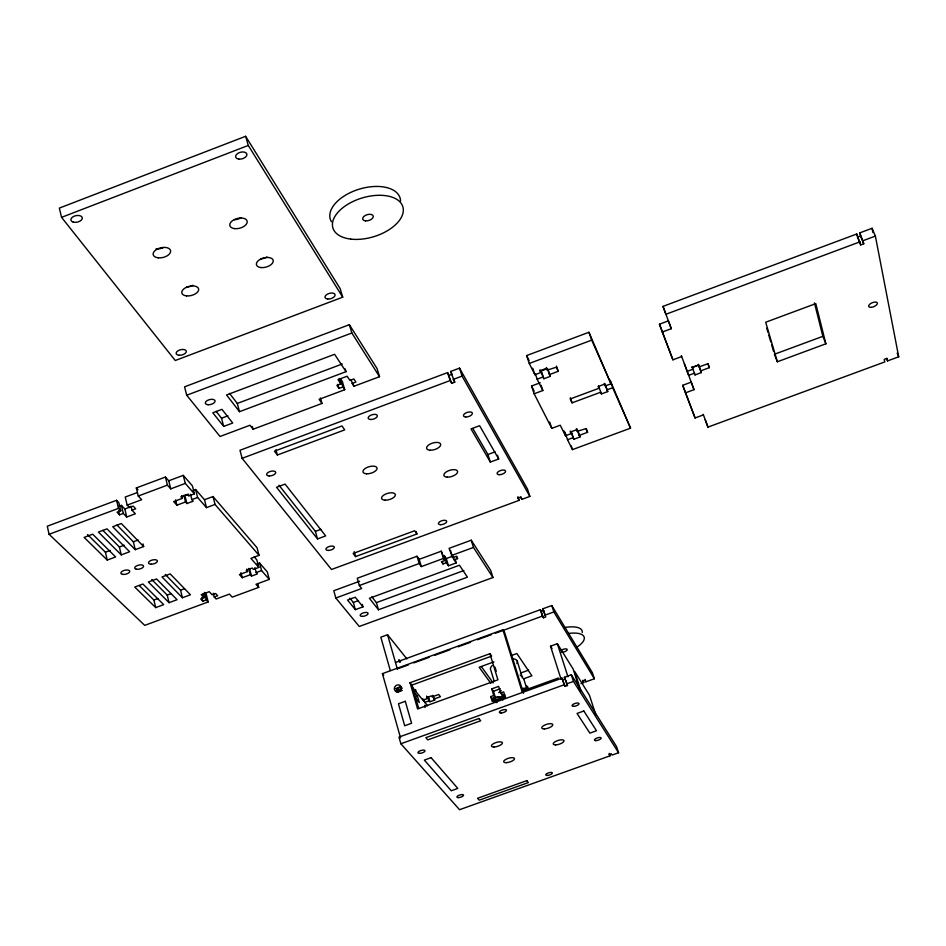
<?xml version="1.0" encoding="UTF-8"?>
<svg xmlns="http://www.w3.org/2000/svg" width="946" height="946" viewBox="0 0 946 946"><rect width="100%" height="100%" fill="white"/><g stroke="black" fill="none" stroke-linecap="round" stroke-linejoin="round"><path stroke-width="1.42" d="M245.641 136.295L59.35 208.096L61.549 217.344L175.258 360.509L342.712 297.174L340.182 288.696L245.641 136.295L248.266 145.459L342.712 297.174M61.549 217.344L248.266 145.459M350.777 379.464L353.816 386.323L379.512 376.697L377.076 368.585L349.37 324.679L184.565 386.831L186.717 395.227L220.04 436.473L249.992 425.239L253.09 429.248L321.983 403.445L320.434 398.03M186.717 395.227L351.853 333.004L379.512 376.697M229.523 393.359L237.292 403.445L342.251 363.997M216.09 411.356L221.53 418.203L227.962 415.791M346.035 371.672L334.6 354.301L226.555 394.955L239.492 411.676L346.035 371.672L345.243 368.94M223.682 426.41L232.716 423.028L221.955 409.346L212.815 412.787L223.682 426.41L221.53 418.203M339.247 378.435L340.832 383.863L336.882 385.341L338.952 388.416L342.89 386.938L344.746 389.728L319.121 399.33L321.983 403.445M351.971 383.532L355.909 382.066L353.875 378.968L349.937 380.446L347.135 376.224L338.006 379.642L340.832 383.863M137.099 492.63L125.239 497.052L127.166 505.129L141.675 499.701L138.258 496.035L136.319 487.947L165.42 477.056L168.743 480.793L170.741 488.846L185.286 483.406L194.415 493.836L188.656 495.988L187.261 494.415L180.899 496.78L182.306 498.365L173.662 501.581L176.914 505.188L185.522 501.971L186.918 503.532L193.232 501.179L191.849 499.618L190.513 494.309M453.867 379.535L454.707 382.184L451.727 383.296L447.635 372.582L239.988 450.261L242.117 458.313L331.502 569.492L519.118 500.351L517.935 496.674M454.707 382.184L450.615 371.471L459.531 368.136L527.466 489.047L529.855 496.402L521.802 499.37L520.525 497.135L517.829 498.128L519.118 500.351M449.22 375.337L452.188 374.238M131.009 506.169L131.967 510.19L135.361 513.784L126.729 517.001L123.299 513.43L119.551 514.825L117.02 512.188L120.769 510.781L118.877 502.728L116.559 500.304L47.3 526.201L49.074 534.301L144.726 625.365L208.203 601.94L206.323 594.443L204.395 592.409L206.263 599.93L208.203 601.94M168.743 480.793L183.264 475.365L192.405 485.854L194.415 493.836M138.258 496.035L167.418 485.132L170.741 488.846M242.117 458.313L450.154 380.552L451.727 383.296M453.134 379.441L462.074 376.094L529.855 496.402M118.912 506.311L121.407 505.377L124.837 508.983L126.729 517.001M539.953 369.898L540.828 372.511L534.904 374.722L529.252 363.453L526.615 355.566L588.968 332.271L610.986 383.816L605.239 385.944L604.47 384.242M49.074 534.301L118.463 508.38L120.769 510.781M860.068 241.798L665.901 314.273L662.992 306.386L856.792 233.981L860.706 244.908L863.769 243.761L859.843 232.846L872.07 228.282L875.381 236.086L898.7 356.796L887.561 360.899L886.544 358.463M124.837 508.983L130.986 506.678M859.843 232.846L860.482 235.956L857.431 237.103L860.706 244.908M277.379 455.014L344.699 429.874L341.979 425.96L274.435 451.183L277.379 455.014L275.925 449.681M131.967 510.19L135.716 508.794L133.22 506.134L129.448 507.541L127.166 505.129M529.252 363.453L591.723 340.134L610.986 383.816M193.291 490.359L195.586 489.508L204.478 499.725L206.5 507.635L215.049 504.455L259.05 555.361L250.903 558.377L258.814 567.423L253.422 569.409L252.215 568.038L246.291 570.237L247.509 571.597L239.433 574.589L242.247 577.71L250.3 574.742L251.506 576.09L257.395 573.915L256.2 572.555L254.888 567.529M863.13 240.662L875.381 236.086M188.703 494.167L184.919 495.574L186.918 503.532M659.457 324.206L668.384 320.871L671.282 328.7L662.33 332.034L659.457 324.206L672.913 359.823L681.664 356.571M191.849 499.618L197.596 497.478L206.5 507.635M547.675 368.55L541.242 370.938L543.867 378.743L550.312 376.342L548.112 369.851M204.478 499.725L213.016 496.544L257.052 547.746L259.05 555.361M535.389 373.966L537.139 379.18L543.004 376.993L543.867 378.743M547.687 369.378L549.449 374.592L558.246 371.305L556.485 366.102M570.284 431.128L571.136 433.635L565.507 435.716L560.233 425.215L551.778 428.349L534.135 393.773L531.546 386.015L540.237 382.775M87.552 534.561L105.42 552.192L110.209 550.418M102.795 530.316L119.385 547.001L124.174 545.215M116.997 525.018L133.362 541.798L138.163 540.012M534.135 393.773L542.838 390.532L541.1 385.365M107.241 560.079L115.625 556.958L92.696 534.206L84.123 537.399L107.241 560.079L105.42 552.192M121.23 554.876L129.626 551.743L106.993 528.861L98.419 532.066L121.23 554.876L119.385 547.001M143.638 546.54L121.313 523.528L112.728 526.733L135.231 549.661L143.638 546.54L143.012 543.915M572.058 402.842L600.686 392.223L601.455 393.903L607.746 391.573L605.073 383.934L598.132 386.595L598.913 388.298L570.19 398.964L572.058 402.842L570.32 397.746M605.204 384.786L606.989 389.882L612.724 387.742L630.544 428.16L572.472 449.622L567.517 439.724L564.975 432.216M692.224 367.32L698.526 364.99L701.353 372.582L695.038 374.923L691.999 366.681M687.174 371.364L692.945 369.224L692.306 367.497L698.668 365.132L699.295 366.871L707.951 363.666L709.358 367.663L700.726 370.867L701.353 372.582M472.87 428.573L487.923 454.518L495.065 451.869M682.728 385.294L691.219 382.137L694.009 389.681L685.495 392.838L682.728 385.294L695.073 417.978L703.41 414.904M814.447 302.909L822.854 336.327L774.419 354.265L777.352 361.774L825.87 343.812L815.795 303.619L765.692 322.231L777.352 361.774M577.427 429.484L570.343 432.038L571.136 433.635M498.684 458.999L479.622 425.7L471.025 428.893L490.335 462.086L498.684 458.999L497.466 455.215M278.952 485.203L315.408 531.356L320.848 529.346M567.517 439.724L573.087 437.667L573.867 439.251L579.981 436.981L577.852 430.737M577.084 429.141L579.212 435.397L587.572 432.31L586.284 428.55M317.513 538.924L325.672 535.909L285.089 484.104L276.528 487.296L317.513 538.924L315.408 531.356M139.216 585.539L153.891 600.024L157.887 598.546M151.703 579.496L167.217 595.093L171.226 593.615M165.254 574.47L180.568 590.162L184.576 588.684M256.91 564.029L259.594 563.036L267.316 571.916L269.291 579.401L255.988 584.309L258.719 587.371L232.231 597.139L229.417 594.112L216.149 599.007L214.234 596.997L213.299 593.237M155.7 607.604L163.705 604.648L142.917 584.025L134.734 587.052L155.7 607.604L153.891 600.024M169.05 602.673L177.068 599.717L156.551 578.964L148.368 582.003L169.05 602.673L167.217 595.093M182.412 597.742L190.442 594.774L170.197 573.915L162.014 576.942L182.412 597.742L180.568 590.162M256.2 572.555L261.569 570.568L269.291 579.401M203.201 593.946L204.135 597.706L200.682 598.984L202.811 601.207L206.263 599.93M214.234 596.997L217.698 595.72L215.593 593.485L212.129 594.762L209.232 591.711L201.214 594.667L204.135 597.706M416.902 533.982L414.655 530.753L353.154 553.434L355.578 556.591L416.902 533.982L416.169 531.522M703.209 414.289L707.951 427.107L884.77 361.928L884.238 359.35L887.029 358.321L887.561 360.899M455.144 559.299L456.232 562.905L448.475 565.755L446.406 562.728L443.035 563.958L441.498 561.735L444.88 560.493L443.485 558.447L421.36 566.583L419.208 559.323L417.032 556.26L357.281 578.243L359.338 585.527L361.679 588.507L335.818 598.014L333.796 590.73L359.622 581.234M419.208 559.323L441.285 551.199L444.88 560.493M335.818 598.014L359.255 626.477L492.949 577.533L490.738 570.462L471.226 540.201L449.09 548.337L452.673 557.62L456.055 556.378L457.557 558.625L454.186 559.866L453.087 556.26M359.338 585.527L419.196 563.532L421.36 566.583M451.301 555.574L473.461 547.438L492.949 577.533M446.406 562.728L444.218 555.503L446.287 558.542L452.744 556.177M349.854 598.168L353.331 602.46L358.428 600.592M362.992 606.847L355.258 597.21L347.537 600.036L355.353 609.65L362.992 606.847L362.318 604.447M371.884 596.855L376.413 602.626L463.895 570.544M378.459 609.768L467.442 577.166L459.425 565.247L369.401 598.286L378.459 609.768L376.413 602.626M406.886 658.901L387.553 634.742L380.836 637.202L390.32 670.584M395.487 662.472L540.379 609.685L543.477 617.773L545.747 616.946L542.661 608.857L551.778 605.535L592.397 672.712L594.372 678.755L585.87 681.818L584.959 680.363L582.831 681.132L583.741 682.586L580.974 683.591M541.431 611.376L543.702 610.548L545.345 615.669M400.56 737.915L382.409 673.647L502.905 629.776L504.573 632.271L523.528 693.312M398.704 668.42L408.376 664.896M413.91 662.886L429.106 657.352M434.64 655.342L449.835 649.807M458.136 646.78L470.564 642.263M477.482 639.744L491.293 634.707M495.444 633.205L542.425 616.094L543.477 617.773M544.719 615.267L553.848 611.944L594.372 678.755M410.044 682.728L489.933 653.698L491.636 656.122L411.959 685.07L410.044 682.728L417.588 708.944L497.927 679.831L489.933 653.698M395.463 688.664L400.903 686.69M396.764 690.213L402.192 688.239M402.251 690.438L398.183 691.916L397.391 689.102M493.966 661.857L479.149 667.237L490.879 683.379M511.479 655.495L516.871 653.544L531.9 675.811L523.717 678.779M561.073 679.263L550.513 646.201L557.348 643.718L573.146 669.047L579.827 689.764M414.833 697.19L417.47 696.232L419.303 702.571L414.845 697.178M426.599 696.102L427.32 698.609L422.957 700.194L411.794 686.571M424.033 699.898L424.766 702.393L429.117 700.82L429.886 701.766L434.675 700.028L433.954 697.533M432.819 695.334L433.907 699.082L440.446 696.705L438.672 694.494L432.121 696.871L431.352 695.901L426.54 697.651L427.32 698.609M520.43 673.103L528.613 670.146M493.753 695.487L490.749 696.575L492.476 698.905L495.468 697.817L493.753 695.487L491.743 688.889L498.66 686.382L500.671 692.98L502.373 695.322L504.372 694.601M491.743 688.889L493.457 691.242L500.351 688.747M500.671 692.98L503.674 691.893L505.164 696.741L502.16 697.829L502.834 700.04M496.934 702.665L495.231 700.336L492.227 701.424L490.749 696.575M493.162 701.589L505.637 697.072M522.287 691.053L558.353 678.01M565.791 680.233L567.482 685.531L565.152 686.37L562.007 678.152L398.976 737.088L400.868 743.769L459.555 809.705L609.969 755.842L609.165 753.359M567.482 685.531L564.336 677.301L571.325 674.782L616.544 746.571L618.566 752.756L612.109 755.074L611.246 753.714L609.094 754.494L609.969 755.842M563.036 679.748L565.365 678.909L564.336 677.301M400.868 743.769L564.135 684.786L565.152 686.37M566.465 683.946L573.465 681.416L618.566 752.756M540.828 372.511L539.953 370.737L546.433 368.325L547.308 370.099L556.283 367.214L558.246 371.305M576.492 429.756L577.285 431.364L585.799 428.621L587.572 432.31M520.134 675.101L522.76 677.111M136.319 487.947L138.021 489.792M254.19 556.827L256.827 559.866L258.814 567.423M382.409 673.647L383.721 675.219M413.012 690.805L417.47 696.232M424.766 702.393L427.568 705.811M400.655 661.94L398.869 659.729L399.59 662.271M433.907 699.082L434.675 700.028M162.83 248.1L162.7 247.923A8.904 4.99 -13.4 0 1 156.031 248.893M481.431 666.729L493.197 682.965M454.186 559.866L456.232 562.905M550.513 646.201L552.038 648.601M542.661 608.857L543.702 610.548M450.615 371.471L451.656 373.315M425.641 706.437L424.872 705.29L425.073 707.513M531.546 386.015L534.171 391.159M526.615 355.566L529.133 360.592M537.139 379.18L542.838 390.532M549.449 374.592L550.312 376.342M579.212 435.397L579.981 436.981M606.989 389.882L607.746 391.573M860.482 235.956L863.769 243.761M897.175 353.142L898.7 356.796M822.854 336.327L825.87 343.812M422.625 698.775L424.068 701.471L423.855 699.271M662.33 332.034L672.913 359.823M685.495 392.838L695.073 417.978M707.939 363.867L709.358 367.663M698.349 364.328L700.726 370.867M662.992 306.386L671.282 328.7M681.345 355.625L694.009 389.681M705.231 419.74L707.951 427.107M684.36 363.737L688.664 375.337L694.411 373.209L695.038 374.923M630.544 428.16L610.04 380.103L612.724 387.742M588.968 332.271L591.723 340.134M604.34 383.39L605.239 385.944M598.463 385.85L601.455 393.903M576.421 428.845L577.285 431.364M571.325 431.743L573.867 439.251M570.958 431.411L573.087 437.667M546.421 367.486L547.308 370.099M571.218 445.885L572.472 449.622M563.804 430.702L565.507 435.716M540.805 370.477L543.004 376.993M532.716 368.195L534.904 374.722M549.661 422.034L551.778 428.349M585.077 679.405L585.87 681.818M595.803 714.798L589.453 695.215L574.577 671.353L581.045 691.408M582.961 680.174L583.741 682.586M521.01 496.91L521.802 499.37M551.778 605.535L553.848 611.944M571.325 674.782L573.465 681.416M557.348 643.718L567.955 676.78M540.379 609.685L542.425 616.094M562.007 678.152L564.135 684.786M487.923 454.518L490.335 462.086M459.531 368.136L462.074 376.094M447.635 372.582L450.154 380.552M523.753 678.885L527.123 689.693M517.048 660.568L522.547 678.199M502.905 629.776L522.322 692.354M471.226 540.201L473.461 547.438M495.006 667.107L496.26 671.222M501.569 692.697L502.373 695.322M456.823 556.224L457.557 558.625M494.096 680.966L490.785 670.099A14.06 5.38 -17.3 0 1 492.31 665.464M493.457 691.242L495.468 697.817M450.473 550.395L452.673 557.62M495.231 700.336L495.893 702.547M492.476 698.905L493.209 701.329M446.287 558.542L448.475 565.755M441.285 551.199L443.485 558.447M442.302 561.557L443.035 563.958M349.37 324.679L351.853 333.004M417.032 556.26L419.196 563.532M766.733 328.25L767.951 332.353M768.755 335.097L770.777 341.944M771.593 344.675L773.615 351.522M353.012 383.615L353.816 386.323M344.746 389.728L342.381 381.605L340.513 378.802L342.89 386.938M337.769 384.348L338.952 388.416M428.443 696.776L429.886 701.766M428.03 697.06L429.117 700.82M415.531 689.492L416.252 692.023M411.959 685.07L418.7 708.471M387.553 634.742L397.497 669.508M354.182 551.648L355.578 556.591M353.331 602.46L355.353 609.65M252.357 426.54L253.09 429.248M237.292 403.445L239.492 411.676M259.594 563.036L261.569 570.568M257.75 583.635L258.719 587.371M249.543 568.558L251.506 576.09M248.656 568.451L250.3 574.742M246.847 569.078L247.509 571.597M240.946 572.685L242.247 577.71M213.016 496.544L215.049 504.455M195.586 489.508L197.596 497.478M183.264 475.365L185.286 483.406M183.867 495.337L185.522 501.971M181.644 495.692L182.306 498.365M201.876 597.446L202.811 601.207M175.589 499.878L176.914 505.188M165.42 477.056L167.418 485.132M133.362 541.798L135.231 549.661M121.407 505.377L123.299 513.43M116.559 500.304L118.463 508.38M118.605 510.805L119.551 514.825M856.792 233.981L857.218 236.062M872.07 228.282L872.91 232.61M331.419 221.719A36.468 20.292 -16.9 0 1 359.527 189.07A36.468 20.292 -16.9 0 1 400.56 201.001M192.795 285.266A8.644 4.706 -13.8 0 1 186.492 287.158M240.911 217.828A8.904 5.037 -14.7 0 1 234.419 219.768M267.032 256.993A8.632 4.754 -15.1 0 1 260.729 258.885M568.664 633.453A23.473 9.011 -17.8 0 1 583.812 636.315A23.473 9.011 -17.8 0 1 576.93 647.123M564.348 627.588A23.449 9.058 -17.8 0 1 582.275 632.484M396.386 691.916A3.666 3.335 -41.2 0 1 401.542 687.505M560.978 650.564A3.524 1.348 -17.8 0 1 565.897 648.873A3.524 1.348 -17.8 0 1 566.323 650.824A3.524 1.348 -17.8 0 1 561.345 652.172M522.346 688.511A7.166 2.661 -17.4 0 1 528.258 689.338M522.192 689.019A5.972 2.223 -17.4 0 1 526.745 689.22M523.008 690.651A7.166 2.661 -17.4 0 1 524.746 690.367M498.696 692.72A16.496 6.137 -17.3 0 1 501.297 690.734M526.236 685.72A16.496 6.137 -17.3 0 1 528.116 688.452M513.713 658.901A14.06 5.38 -17.3 0 1 516.859 663.513M502.764 697.072A5.972 2.211 -17.3 0 0 502.775 697.675L502.078 696.493A7.166 2.661 -17.3 0 1 504.23 694.778M503.142 696.386A5.972 2.211 -17.3 0 1 504.939 694.967M503.615 697.77A7.166 2.661 -17.3 0 1 504.88 696.918M492.878 698.254A7.166 2.661 -17.1 0 1 502.409 697.923M493.528 700.395A7.166 2.661 -17.1 0 1 501.664 699.106M496.283 697.628A5.972 2.211 -17.1 0 1 500.872 697.817M405.302 701.293L398.455 703.777L404.699 725.759L411.581 723.264L405.302 701.293M478.924 718.499L425.842 737.667L427.746 739.89L480.686 720.781L478.924 718.499M431.104 757.675L424.34 760.111L451.277 790.761L457.793 788.42L431.104 757.675M583.836 711.002L577.048 713.45L589.878 733.15L596.512 730.773L583.836 711.002M526.839 780.627L477.564 798.282L479.196 800.186L528.353 782.578L526.839 780.627M350.635 239.09A36.539 20.209 -16.9 0 0 403.327 209.752A36.539 20.209 -16.9 0 0 349.701 203.189A36.539 20.209 -16.9 0 0 350.635 239.09M365.44 220.856A5.475 3.027 -16.9 0 0 373.292 216.421A5.475 3.027 -16.9 0 0 365.203 215.499A5.475 3.027 -16.9 0 0 365.44 220.856M186.646 295.897A8.656 4.695 -13.9 0 0 198.66 289.062A8.656 4.695 -13.9 0 0 185.333 287.868A8.656 4.695 -13.9 0 0 186.646 295.897M158.289 257.832A8.928 4.967 -13.4 0 0 170.611 250.725A8.928 4.967 -13.4 0 0 156.788 249.342A8.928 4.967 -13.4 0 0 158.289 257.832M261.061 267.576A8.656 4.73 -15.1 0 0 273.24 260.67A8.656 4.73 -15.1 0 0 260.138 259.37A8.656 4.73 -15.1 0 0 261.061 267.576M234.691 228.636A8.916 5.014 -14.7 0 0 247.19 221.447A8.916 5.014 -14.7 0 0 233.603 219.957A8.916 5.014 -14.7 0 0 234.691 228.636M238.782 159.094A5.806 3.406 -14.9 0 0 246.918 154.328A5.806 3.406 -14.9 0 0 238.073 153.205A5.806 3.406 -14.9 0 0 238.782 159.094M73.114 222.062A5.818 3.335 -11.9 0 0 82.278 218.55A5.818 3.335 -11.9 0 0 74.403 216.078A5.818 3.335 -11.9 0 0 73.114 222.062M179.09 355.247A5.215 2.72 -13.7 0 0 186.303 351.203A5.215 2.72 -13.7 0 0 178.262 350.611A5.215 2.72 -13.7 0 0 179.09 355.247M327.683 299.019A5.215 2.755 -16.1 0 0 335.109 294.892A5.215 2.755 -16.1 0 0 327.328 294.182A5.215 2.755 -16.1 0 0 327.683 299.019M871.195 307.355A4.683 2.129 -22.7 0 0 877.38 303.098A4.683 2.129 -22.7 0 0 870.45 303.69A4.683 2.129 -22.7 0 0 871.195 307.355M136.342 569.22A4.553 2.034 -13.4 0 0 143.52 566.559A4.553 2.034 -13.4 0 0 137.513 565.448A4.553 2.034 -13.4 0 0 136.342 569.22M151.135 564.194A4.553 2.034 -13.6 0 0 157.379 560.883A4.553 2.034 -13.6 0 0 150.343 560.753A4.553 2.034 -13.6 0 0 151.135 564.194M122.542 574.352A4.553 2.034 -13.2 0 0 129.72 571.691A4.553 2.034 -13.2 0 0 123.678 570.58A4.553 2.034 -13.2 0 0 122.542 574.352M208.132 404.734A5.014 2.507 -14.2 0 0 215.085 400.891A5.014 2.507 -14.2 0 0 207.411 400.43A5.014 2.507 -14.2 0 0 208.132 404.734M362.259 616.39A4.103 1.691 -16 0 0 368.112 613.434A4.103 1.691 -16 0 0 362.07 613.398A4.103 1.691 -16 0 0 362.259 616.39M499.121 474.679A4.423 1.987 -17.8 0 0 505.59 471.345A4.423 1.987 -17.8 0 0 499.287 471.061A4.423 1.987 -17.8 0 0 499.121 474.679M465.633 416.985A4.659 2.211 -17.6 0 0 472.409 413.414A4.659 2.211 -17.6 0 0 465.716 413A4.659 2.211 -17.6 0 0 465.633 416.985M269.149 475.933A4.695 2.211 -15 0 0 275.735 472.409A4.695 2.211 -15 0 0 268.652 472.113A4.695 2.211 -15 0 0 269.149 475.933M328.156 550.43A4.363 1.916 -15.7 0 0 334.352 547.214A4.363 1.916 -15.7 0 0 327.86 547.072A4.363 1.916 -15.7 0 0 328.156 550.43M440.481 524.699A4.316 1.892 -17 0 0 446.725 521.483A4.316 1.892 -17 0 0 440.481 521.293A4.316 1.892 -17 0 0 440.481 524.699M370.56 419.492A4.754 2.294 -16.4 0 0 377.371 415.85A4.754 2.294 -16.4 0 0 370.359 415.436A4.754 2.294 -16.4 0 0 370.56 419.492M430.111 450.213A7.332 3.417 -17.1 0 0 440.73 444.632A7.332 3.417 -17.1 0 0 430.099 444.076A7.332 3.417 -17.1 0 0 430.111 450.213M447.245 477.151A7.154 3.264 -17.2 0 0 457.639 471.747A7.154 3.264 -17.2 0 0 447.304 471.285A7.154 3.264 -17.2 0 0 447.245 477.151M385.105 500.174A7.142 3.24 -16.4 0 0 395.369 494.817A7.142 3.24 -16.4 0 0 384.88 494.427A7.142 3.24 -16.4 0 0 385.105 500.174M366.61 473.804A7.332 3.406 -16.2 0 0 377.099 468.282A7.332 3.406 -16.2 0 0 366.303 467.797A7.332 3.406 -16.2 0 0 366.61 473.804M397.852 691.833A3.678 3.335 -41.2 0 0 400.891 686.311A3.678 3.335 -41.2 0 0 394.766 686.926A3.678 3.335 -41.2 0 0 397.852 691.833M595.933 740.623A3.512 1.218 -17.9 0 0 601.136 738.176A3.512 1.218 -17.9 0 0 596.276 738.329A3.512 1.218 -17.9 0 0 595.933 740.623M573.654 706.355A3.654 1.324 -17.8 0 0 579.047 703.777A3.654 1.324 -17.8 0 0 573.962 703.883A3.654 1.324 -17.8 0 0 573.654 706.355M419.728 753.371A3.666 1.324 -16.4 0 0 425.014 750.828A3.666 1.324 -16.4 0 0 419.681 751.006A3.666 1.324 -16.4 0 0 419.728 753.371M458.526 797.596A3.465 1.183 -16.7 0 0 463.564 795.219A3.465 1.183 -16.7 0 0 458.574 795.456A3.465 1.183 -16.7 0 0 458.526 797.596M547.285 775.436A3.441 1.171 -17.4 0 0 552.346 773.059A3.441 1.171 -17.4 0 0 547.521 773.26A3.441 1.171 -17.4 0 0 547.285 775.436M501.061 712.988A3.713 1.36 -17.2 0 0 506.488 710.387A3.713 1.36 -17.2 0 0 501.203 710.505A3.713 1.36 -17.2 0 0 501.061 712.988M544.305 728.905A5.771 2.058 -17.5 0 0 552.807 724.861A5.771 2.058 -17.5 0 0 544.695 725.074A5.771 2.058 -17.5 0 0 544.305 728.905M555.692 744.892A5.664 1.987 -17.6 0 0 564.041 740.955A5.664 1.987 -17.6 0 0 556.106 741.203A5.664 1.987 -17.6 0 0 555.692 744.892M506.24 762.665A5.652 1.975 -17.1 0 0 514.518 758.751A5.652 1.975 -17.1 0 0 506.488 759.035A5.652 1.975 -17.1 0 0 506.24 762.665M494.025 746.997A5.771 2.058 -17.1 0 0 502.456 742.988A5.771 2.058 -17.1 0 0 494.238 743.249A5.771 2.058 -17.1 0 0 494.025 746.997"/></g></svg>
